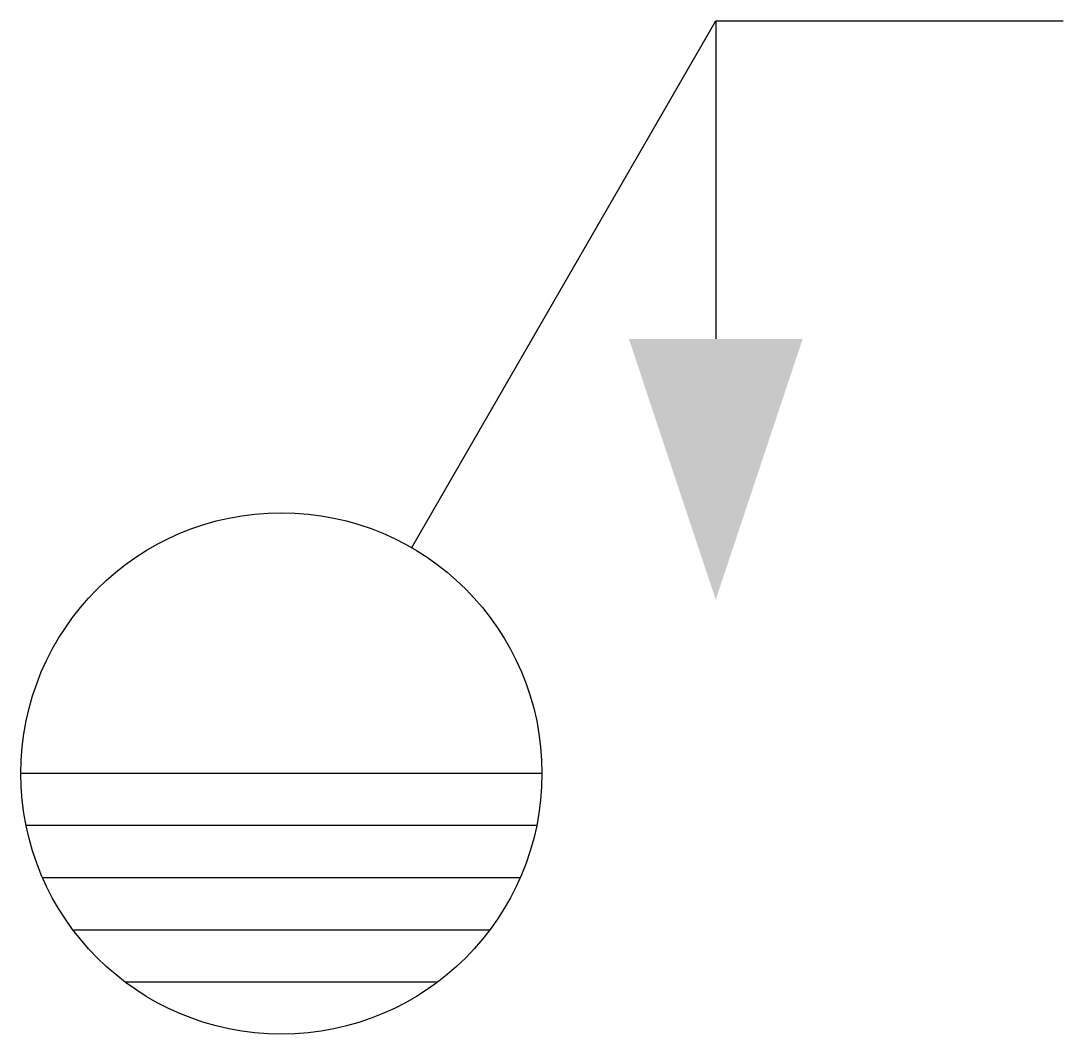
# Model space of a CAD drawing. Header units: millimetres. Extents: x -1 to 3, y -1 to 2.88.
import ezdxf

# ---------------------------------------------------------------- set-up
doc = ezdxf.new("R2010")
doc.units = ezdxf.units.MM

msp = doc.modelspace()

# ---------------------------------------------------------------- linework, layer by layer
at = {"transparency": 33554687}
for p, q in [((0.4992, 0.8647), (1.6641, 2.8822)), ((1.6641, 2.8822), (1.6641, 1.6641)), ((1.6641, 2.8822), (2.9953, 2.8822)), ((0.9984, 0), (-0.9984, 0)), ((0.9782, -0.2), (-0.9782, -0.2)), ((0.9148, -0.4), (-0.9148, -0.4)), ((0.798, -0.6), (-0.798, -0.6)), ((0.5974, -0.8), (-0.5974, -0.8))]:
    msp.add_line(p, q, dxfattribs=at)
msp.add_circle((0, 0), 0.9984, dxfattribs=at)
msp.add_solid([(1.3313, 1.6641), (1.9969, 1.6641), (1.6641, 0.6656)], dxfattribs=at)

doc.saveas('drawing.dxf')
